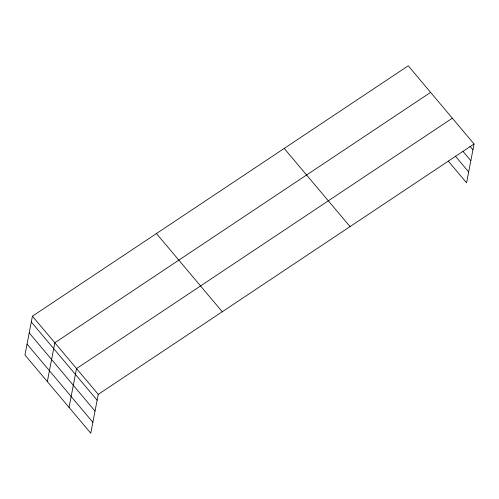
<?xml version="1.0" encoding="UTF-8"?>
<svg xmlns="http://www.w3.org/2000/svg" width="499" height="499" viewBox="0 0 499 499"><rect width="100%" height="100%" fill="white"/><g stroke="black" fill="none" stroke-linecap="round" stroke-linejoin="round"><path stroke-width="0.75" d="M32.429 316.179L24.95 355.007L90.774 433.207L98.253 394.372L474.05 143.993L408.226 65.793L32.429 316.179L98.253 394.372M47.33 381.598L54.809 342.763L430.606 92.384M69.049 407.402L76.528 368.568L452.331 118.188M474.05 143.993L466.571 182.821L448.308 161.121M469.964 146.307L472.927 149.825M462.929 151.328L470.831 160.715M455.338 156.1L468.667 171.93M284.212 148.421L350.036 226.615M156.443 233.551L222.267 311.744M31.306 322.017L97.13 400.21M29.21 332.902L95.028 411.095M27.046 344.123L92.87 422.316"/></g></svg>
